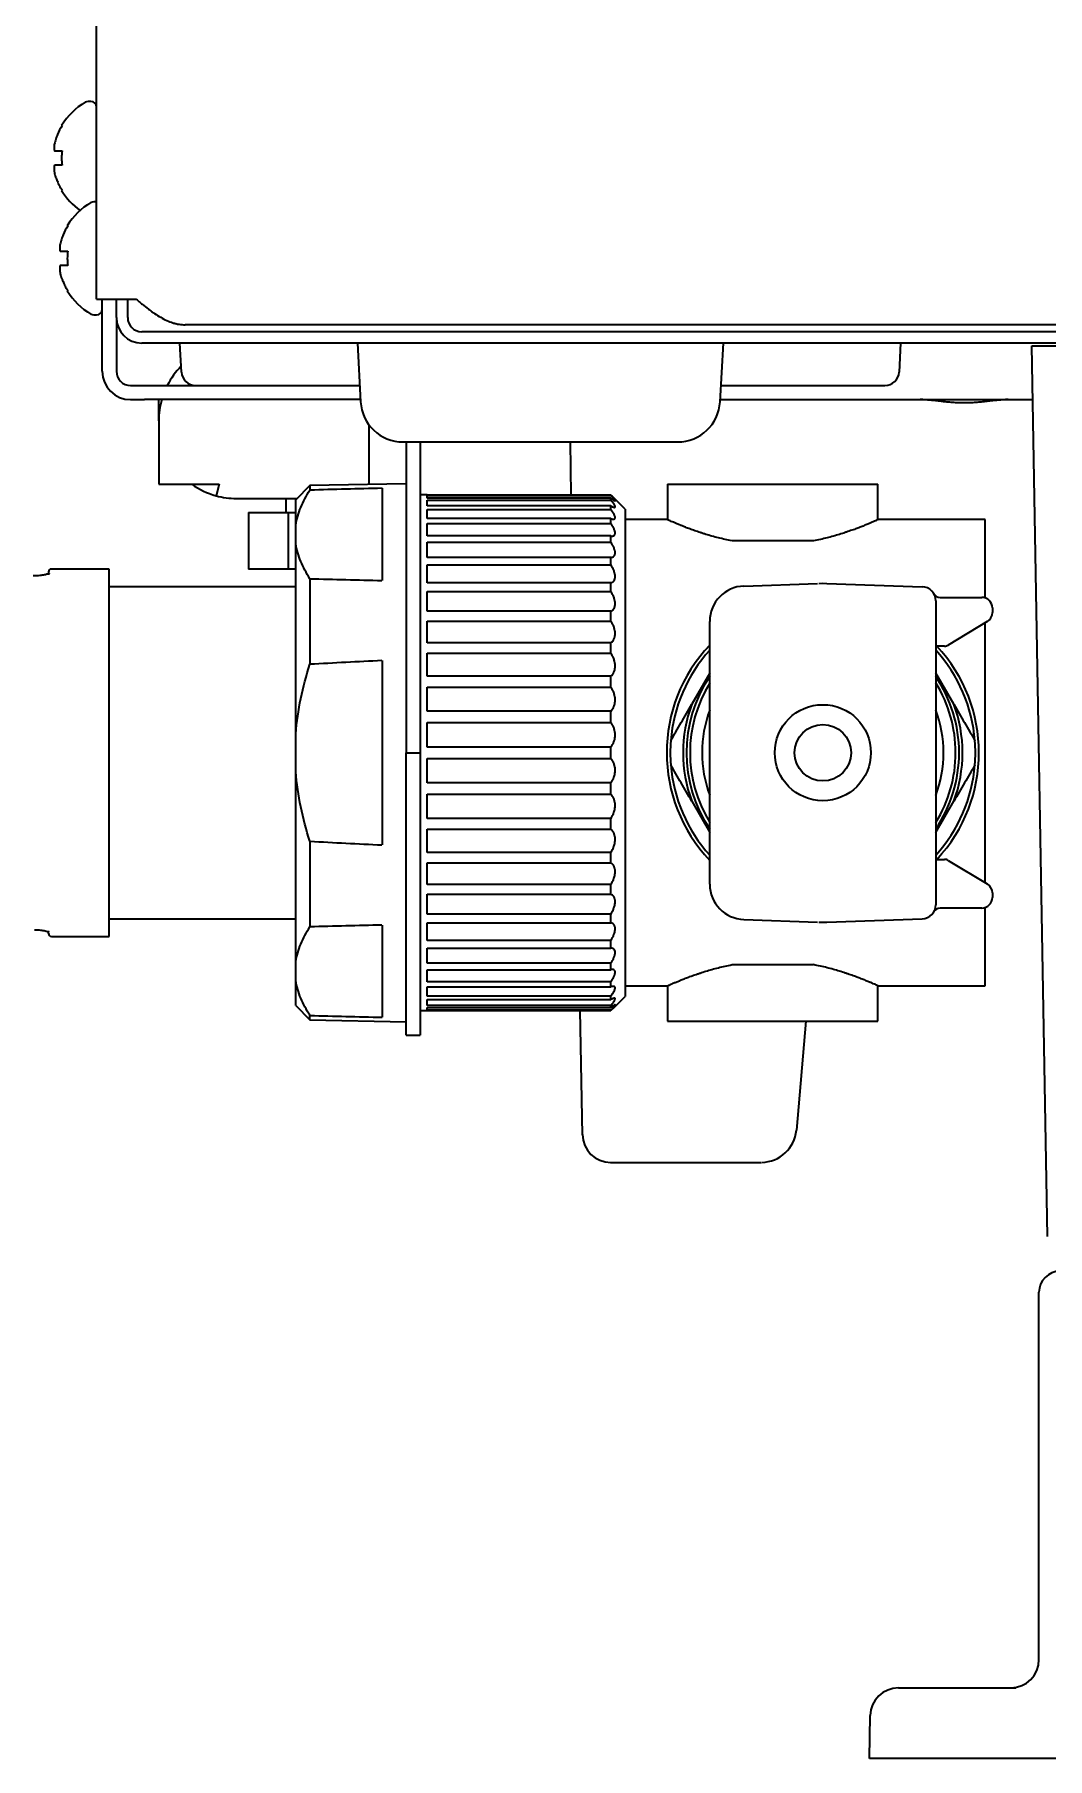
# Model space of a CAD drawing. Extents: x 6336 to 10269, y -393 to 3036.
# Drawn here: x 9489.7 to 9561.4, y 1270.8 to 1392.9 of the extents above; entities that cross this region are included whole.
import ezdxf

# ---------------------------------------------------------------- set-up
doc = ezdxf.new("R2010")
doc.units = 0
doc.header["$LTSCALE"] = 5
doc.layers.add('1', color=7, linetype='CONTINUOUS', true_color=0xffffff)

msp = doc.modelspace()

# ---------------------------------------------------------------- linework, layer by layer
at = {"layer": '1', "color": 7, "linetype": 'Continuous', "lineweight": 35}
for p, q in [((9494.07, 1374.13), (9494.07, 1903.19)), ((9493.67, 1388.13), (9493.47, 1388.13)), ((9491.59, 1386.43), (9491.63, 1386.43)), ((9491.63, 1381.83), (9491.59, 1381.83)), ((9494.07, 1381.03), (9493.87, 1381.03)), ((9491.99, 1379.33), (9492.03, 1379.33)), ((9492.03, 1374.73), (9491.99, 1374.73)), ((9494.07, 1374.13), (9495.87, 1374.13)), ((9494.47, 1369.03), (9494.47, 1374.13)), ((9495.47, 1372.83), (9495.47, 1374.13)), ((9495.87, 1374.13), (9496.87, 1374.13)), ((9496.27, 1372.83), (9496.27, 1374.13)), ((9493.87, 1373.03), (9494.07, 1373.03)), ((9495.47, 1372.82), (9495.47, 1369.03)), ((10128.81, 1372.33), (9500.34, 1372.33)), ((10131.47, 1371.83), (9497.27, 1371.83)), ((10131.47, 1371.03), (9497.27, 1371.03)), ((9500.08, 1368.97), (9499.97, 1371.03)), ((9512.54, 1371.03), (9512.75, 1366.87)), ((9538.41, 1371.03), (9538.19, 1366.87)), ((9550.97, 1371.03), (9550.87, 1368.97)), ((9560.27, 1370.83), (9564.27, 1370.83)), ((9561.37, 1307.79), (9560.27, 1370.83)), ((9496.47, 1368.03), (9497.47, 1368.03)), ((9496.47, 1367.03), (9497.47, 1367.03)), ((9497.47, 1368.03), (9499.47, 1368.03)), ((9499.47, 1367.03), (9497.47, 1367.03)), ((9498.47, 1365.53), (9498.47, 1367.03)), ((9499.47, 1368.03), (9501.08, 1368.03)), ((9512.75, 1367.03), (9499.47, 1367.03)), ((9501.08, 1368.03), (9502.08, 1368.03)), ((9502.08, 1368.03), (9512.69, 1368.03)), ((9538.2, 1367.03), (9554.44, 1367.03)), ((9538.25, 1368.03), (9548.87, 1368.03)), ((9548.87, 1368.03), (9549.87, 1368.03)), ((9556.5, 1367.03), (9560.34, 1367.03)), ((9498.47, 1365.53), (9498.47, 1361.03)), ((9513.37, 1361.02), (9513.37, 1365.2)), ((9515.75, 1364.03), (9535.2, 1364.03)), ((9515.97, 1364.03), (9515.97, 1342.03)), ((9516.97, 1364.03), (9516.97, 1342.03)), ((9527.66, 1360.27), (9527.6, 1364.03)), ((9498.47, 1361.03), (9502.75, 1361.03)), ((9502.75, 1361.03), (9502.53, 1360.22)), ((9509.17, 1360.94), (9508.17, 1359.93)), ((9515.97, 1361.06), (9509.17, 1360.94)), ((9509.17, 1360.94), (9509.17, 1360.62)), ((9534.47, 1361.03), (9549.37, 1361.03)), ((9534.47, 1361.03), (9534.47, 1358.52)), ((9549.37, 1358.52), (9549.37, 1361.03)), ((9503.97, 1360.03), (9508.27, 1360.03)), ((9507.47, 1360.03), (9507.47, 1359.03)), ((9508.17, 1358.15), (9508.17, 1359.93)), ((9514.27, 1360.75), (9514.27, 1354.22)), ((9517.47, 1360.28), (9516.97, 1360.28)), ((9530.47, 1360.27), (9517.47, 1360.27)), ((9517.47, 1360.06), (9517.47, 1360.25)), ((9517.47, 1360.25), (9530.47, 1360.25)), ((9530.47, 1360.06), (9517.47, 1360.06)), ((9517.47, 1359.5), (9517.47, 1359.92)), ((9517.47, 1359.92), (9530.47, 1359.92)), ((9530.47, 1360.25), (9530.47, 1360.27)), ((9530.47, 1359.92), (9530.47, 1360.06)), ((9531.47, 1359.28), (9530.61, 1360.14)), ((9504.82, 1359.03), (9507.65, 1359.03)), ((9504.82, 1359.03), (9504.82, 1355.03)), ((9507.65, 1359.03), (9508.17, 1359.03)), ((9507.65, 1355.03), (9507.65, 1359.03)), ((9530.47, 1359.5), (9517.47, 1359.5)), ((9517.47, 1358.6), (9517.47, 1359.25)), ((9517.47, 1359.25), (9530.47, 1359.25)), ((9530.47, 1358.6), (9517.47, 1358.6)), ((9530.47, 1359.25), (9530.47, 1359.5)), ((9530.47, 1358.25), (9530.47, 1358.6)), ((9531.47, 1359.28), (9531.47, 1324.78)), ((9534.48, 1358.53), (9531.47, 1358.53)), ((9556.97, 1358.53), (9549.36, 1358.53)), ((9556.97, 1352.98), (9556.97, 1358.53)), ((9508.17, 1356.82), (9508.17, 1358.15)), ((9517.47, 1357.38), (9517.47, 1358.25)), ((9517.47, 1358.25), (9530.47, 1358.25)), ((9530.47, 1357.38), (9517.47, 1357.38)), ((9530.47, 1356.93), (9530.47, 1357.38)), ((9508.17, 1343.36), (9508.17, 1356.82)), ((9517.47, 1355.85), (9517.47, 1356.93)), ((9517.47, 1356.93), (9530.47, 1356.93)), ((9544.8, 1357.03), (9539.05, 1357.03)), ((9490.67, 1354.83), (9490.67, 1354.63)), ((9494.97, 1355.03), (9490.87, 1355.03)), ((9494.97, 1329.03), (9494.97, 1355.03)), ((9507.65, 1355.03), (9504.82, 1355.03)), ((9508.17, 1355.03), (9507.65, 1355.03)), ((9530.47, 1355.85), (9517.47, 1355.85)), ((9517.47, 1354.06), (9517.47, 1355.32)), ((9517.47, 1355.32), (9530.47, 1355.32)), ((9530.47, 1355.32), (9530.47, 1355.85)), ((9508.17, 1353.78), (9494.97, 1353.78)), ((9509.17, 1354.35), (9509.17, 1348.29)), ((9530.47, 1354.06), (9517.47, 1354.06)), ((9530.47, 1353.45), (9530.47, 1354.06)), ((9539.89, 1353.83), (9545.09, 1354.01)), ((9545.19, 1354.02), (9545.47, 1354.03)), ((9545.47, 1354.03), (9545.76, 1354.02)), ((9545.76, 1354.02), (9552.51, 1353.78)), ((9517.47, 1352.04), (9517.47, 1353.45)), ((9517.47, 1353.45), (9530.47, 1353.45)), ((9553.47, 1352.78), (9553.47, 1351.78)), ((9553.77, 1353.03), (9556.72, 1353.03)), ((9530.47, 1352.04), (9517.47, 1352.04)), ((9517.47, 1349.81), (9517.47, 1351.35)), ((9517.47, 1351.35), (9530.47, 1351.35)), ((9530.47, 1351.35), (9530.47, 1352.04)), ((9537.47, 1332.72), (9537.47, 1351.33)), ((9553.47, 1351.78), (9553.47, 1332.27)), ((9557.11, 1351.31), (9554.34, 1349.65)), ((9556.97, 1332.83), (9556.97, 1351.23)), ((9557.47, 1352.28), (9557.47, 1351.95)), ((9530.47, 1349.81), (9517.47, 1349.81)), ((9517.47, 1347.44), (9517.47, 1349.08)), ((9517.47, 1349.08), (9530.47, 1349.08)), ((9530.47, 1349.08), (9530.47, 1349.81)), ((9553.62, 1349.58), (9553.47, 1349.58)), ((9554.08, 1349.58), (9553.62, 1349.58)), ((9514.27, 1348.55), (9514.27, 1335.5)), ((9530.47, 1347.44), (9517.47, 1347.44)), ((9530.47, 1346.67), (9530.47, 1347.44)), ((9537.47, 1347.67), (9536.2, 1345.46)), ((9554.75, 1345.46), (9553.47, 1347.67)), ((9517.47, 1344.96), (9517.47, 1346.67)), ((9517.47, 1346.67), (9530.47, 1346.67)), ((9530.47, 1344.96), (9517.47, 1344.96)), ((9517.47, 1342.43), (9517.47, 1344.17)), ((9517.47, 1344.17), (9530.47, 1344.17)), ((9530.47, 1344.17), (9530.47, 1344.96)), ((9508.17, 1340.69), (9508.17, 1343.36)), ((9515.97, 1322.03), (9515.97, 1342.03)), ((9515.97, 1342.03), (9516.97, 1342.03)), ((9516.97, 1342.03), (9516.97, 1322.03)), ((9530.47, 1342.43), (9517.47, 1342.43)), ((9517.47, 1339.89), (9517.47, 1341.62)), ((9517.47, 1341.62), (9530.47, 1341.62)), ((9530.47, 1341.62), (9530.47, 1342.43)), ((9508.17, 1327.24), (9508.17, 1340.69)), ((9530.47, 1339.89), (9517.47, 1339.89)), ((9517.47, 1337.38), (9517.47, 1339.09)), ((9517.47, 1339.09), (9530.47, 1339.09)), ((9530.47, 1339.09), (9530.47, 1339.89)), ((9536.2, 1338.59), (9537.47, 1336.38)), ((9553.47, 1336.38), (9554.75, 1338.59)), ((9530.47, 1337.38), (9517.47, 1337.38)), ((9517.47, 1334.97), (9517.47, 1336.61)), ((9517.47, 1336.61), (9530.47, 1336.61)), ((9530.47, 1336.61), (9530.47, 1337.38)), ((9509.17, 1335.76), (9509.17, 1329.7)), ((9530.47, 1334.97), (9517.47, 1334.97)), ((9517.47, 1332.7), (9517.47, 1334.24)), ((9517.47, 1334.24), (9530.47, 1334.24)), ((9530.47, 1334.24), (9530.47, 1334.97)), ((9553.47, 1334.48), (9553.62, 1334.48)), ((9553.62, 1334.48), (9554.08, 1334.48)), ((9554.34, 1334.4), (9557.11, 1332.74)), ((9530.47, 1332.7), (9517.47, 1332.7)), ((9517.47, 1330.61), (9517.47, 1332.02)), ((9517.47, 1332.02), (9530.47, 1332.02)), ((9530.47, 1332.02), (9530.47, 1332.7)), ((9553.47, 1332.27), (9553.47, 1331.27)), ((9557.47, 1332.1), (9557.47, 1331.78)), ((9530.47, 1330.61), (9517.47, 1330.61)), ((9530.47, 1329.99), (9530.47, 1330.61)), ((9556.72, 1331.03), (9553.77, 1331.03)), ((9556.97, 1325.53), (9556.97, 1331.07)), ((9490.67, 1329.23), (9490.67, 1329.43)), ((9494.97, 1330.28), (9508.17, 1330.28)), ((9514.27, 1329.83), (9514.27, 1323.3)), ((9517.47, 1328.74), (9517.47, 1329.99)), ((9517.47, 1329.99), (9530.47, 1329.99)), ((9539.89, 1330.22), (9545.09, 1330.04)), ((9545.19, 1330.04), (9545.47, 1330.03)), ((9545.47, 1330.03), (9545.76, 1330.04)), ((9545.76, 1330.04), (9552.51, 1330.27)), ((9490.87, 1329.03), (9494.97, 1329.03)), ((9530.47, 1328.74), (9517.47, 1328.74)), ((9517.47, 1327.12), (9517.47, 1328.2)), ((9517.47, 1328.2), (9530.47, 1328.2)), ((9530.47, 1328.2), (9530.47, 1328.74)), ((9508.17, 1325.9), (9508.17, 1327.24)), ((9530.47, 1327.12), (9517.47, 1327.12)), ((9530.47, 1326.67), (9530.47, 1327.12)), ((9539.05, 1327.03), (9544.8, 1327.03)), ((9508.17, 1324.13), (9508.17, 1325.9)), ((9517.47, 1325.8), (9517.47, 1326.67)), ((9517.47, 1326.67), (9530.47, 1326.67)), ((9530.47, 1325.8), (9517.47, 1325.8)), ((9530.47, 1325.45), (9530.47, 1325.8)), ((9531.47, 1325.53), (9534.47, 1325.53)), ((9534.47, 1325.53), (9534.47, 1323.03)), ((9549.36, 1325.53), (9556.97, 1325.53)), ((9549.37, 1323.03), (9549.37, 1325.53)), ((9517.47, 1324.8), (9517.47, 1325.45)), ((9517.47, 1325.45), (9530.47, 1325.45)), ((9530.47, 1324.8), (9517.47, 1324.8)), ((9517.47, 1324.13), (9517.47, 1324.55)), ((9517.47, 1324.55), (9530.47, 1324.55)), ((9530.47, 1324.55), (9530.47, 1324.8)), ((9530.62, 1323.92), (9531.47, 1324.78)), ((9508.17, 1324.13), (9509.17, 1323.11)), ((9509.17, 1323.11), (9509.17, 1323.44)), ((9509.17, 1323.11), (9515.97, 1322.99)), ((9516.97, 1323.78), (9517.47, 1323.78)), ((9530.47, 1324.13), (9517.47, 1324.13)), ((9517.47, 1323.81), (9517.47, 1323.99)), ((9517.47, 1323.99), (9530.47, 1323.99)), ((9530.47, 1323.81), (9517.47, 1323.81)), ((9517.47, 1323.78), (9530.47, 1323.78)), ((9528.45, 1314.99), (9528.3, 1323.78)), ((9530.47, 1323.99), (9530.47, 1324.13)), ((9530.47, 1323.78), (9530.47, 1323.81)), ((9534.47, 1323.03), (9549.37, 1323.03)), ((9544.27, 1323.03), (9543.6, 1315.31)), ((9515.97, 1322.03), (9516.97, 1322.03)), ((9530.45, 1313.03), (9541.11, 1313.03)), ((9560.77, 1277.83), (9560.77, 1303.83)), ((9549.86, 1275.58), (9549.85, 1275.57)), ((9550.83, 1275.83), (9552.83, 1275.83)), ((9552.83, 1275.83), (9559.14, 1275.83)), ((9548.77, 1270.83), (9548.83, 1273.86)), ((9552.77, 1270.83), (9548.77, 1270.83)), ((9629.77, 1270.83), (9552.77, 1270.83))]:
    msp.add_line(p, q, dxfattribs=at)
for radius in [3.4, 2]:
    msp.add_circle((9545.47, 1342.03), radius, dxfattribs=at)
for centre, radius, start, end in [((9495.69, 1383.93), 4.8, 120.3012, 148.6074), ((9493.47, 1387.73), 0.4, 90, 120.3012), ((9493.67, 1387.73), 0.4, 0, 90), ((9495.37, 1384.13), 3.78, 172.3959, 179.9965), ((9495.37, 1384.13), 3.78, 180.0035, 187.6041), ((9495.69, 1384.33), 4.8, 211.3459, 234.5098), ((9496.09, 1376.83), 4.8, 120.3012, 148.6273), ((9493.87, 1380.63), 0.4, 90, 120.3012), ((9496.09, 1377.23), 4.8, 211.3727, 239.6988), ((9493.87, 1373.43), 0.4, 239.6988, 270), ((9494.07, 1373.43), 0.4, 270, 0), ((9497.27, 1372.83), 1.8, 180, 270), ((9497.27, 1372.83), 1, 180, 270), ((9496.47, 1369.03), 2, 180, 270), ((9496.47, 1369.03), 1, 180, 270), ((9503.97, 1365.53), 5.5, 135.3713, 152.9635), ((9501.08, 1369.03), 1, 183, 270), ((9549.87, 1369.03), 1, 270, 357), ((9503.97, 1365.53), 5.5, 164.1726, 180), ((9515.75, 1367.03), 3, 183, 270), ((9535.2, 1367.03), 3, 270, 357), ((9503.97, 1365.53), 5.5, 234.9032, 254.7449), ((9503.97, 1365.53), 5.5, 254.7449, 270), ((9490.87, 1354.83), 0.2, 90, 180), ((9539.97, 1351.33), 2.5, 92, 180), ((9552.47, 1352.78), 1, 0, 88), ((9553.77, 1353.53), 0.5, 209.7821, 270), ((9556.72, 1352.28), 0.75, 0, 90), ((9556.72, 1351.95), 0.75, 300.9638, 0), ((9545.47, 1342.03), 11.05, 136.3894, 223.6163), ((9545.47, 1342.03), 10.8, 137.7946, 175.4744), ((9545.47, 1342.03), 10.8, 4.5256, 42.2054), ((9545.47, 1342.03), 11.05, 316.8956, 43.0988), ((9554.08, 1350.08), 0.5, 270, 300.9638), ((9651.27, -1348.61), 2700.64, 92.90781, 93.01616), ((9545.47, 1342.03), 9.65, 146.0025, 213.9975), ((9545.47, 1342.03), 9.4, 148.3312, 211.6687), ((9545.47, 1342.03), 9.65, 0, 34.0031), ((9545.47, 1342.03), 9.4, 0, 31.6744), ((9545.47, 1342.03), 9.89, 159.6926, 200.3074), ((9545.47, 1342.03), 8.55, 159.3394, 200.6606), ((9545.47, 1342.03), 8.55, 0, 20.6662), ((9545.47, 1342.03), 9.89, 339.6926, 20.3074), ((9545.47, 1342.03), 10.8, 175.4744, 184.5256), ((9545.47, 1342.03), 10.8, 355.4744, 4.5256), ((9545.47, 1342.03), 9.65, 325.9969, 0), ((9545.47, 1342.03), 9.4, 328.3256, 0), ((9545.47, 1342.03), 8.55, 339.3338, 0), ((9545.47, 1342.03), 10.8, 184.5256, 222.2054), ((9545.47, 1342.03), 10.8, 317.7946, 355.4744), ((9651.27, 4032.66), 2700.64, 266.98384, 267.09219), ((9554.08, 1333.98), 0.5, 59.0362, 90), ((9539.97, 1332.72), 2.5, 180, 268), ((9556.72, 1331.78), 0.75, 270, 0), ((9556.72, 1332.1), 0.75, 0, 59.0362), ((9552.47, 1331.27), 1, 272, 0), ((9553.77, 1330.53), 0.5, 90, 150.2179), ((9490.87, 1329.23), 0.2, 180, 270), ((9530.45, 1315.03), 2, 181, 270.7216), ((9541.11, 1315.53), 2.5, 270.762, 355), ((9562.27, 1303.83), 1.5, 90, 180), ((9558.77, 1277.83), 2, 270, 0), ((9550.83, 1273.83), 2, 90, 179)]:
    msp.add_arc(centre, radius, start, end, dxfattribs=at)
for centre, major_axis, start_param, end_param in [((9651.27, 12.17), (2700.64, 0), 1.621547, 1.623438), ((9651.27, 2702.8), (2700.64, 0), 4.659747, 4.661638), ((9651.27, -18.75), (-2700.64, 0), 4.76314, 4.765031), ((9651.27, 2671.88), (-2700.64, 0), 1.518154, 1.520046)]:
    msp.add_ellipse(centre, major_axis=major_axis, ratio=0.5, start_param=start_param, end_param=end_param, dxfattribs=at)
for points, knots in [([(9491.63, 1386.43), (9491.5, 1386.22), (9491.4, 1386.01), (9491.26, 1385.69), (9491.22, 1385.58), (9491.14, 1385.35), (9491.11, 1385.24), (9491.08, 1385.13)], [0, 0, 0, 0, 0.5, 0.5, 0.75, 0.75, 1, 1, 1, 1]), ([(9491.63, 1383.63), (9491.5, 1383.63), (9491.4, 1383.63), (9491.26, 1383.63), (9491.22, 1383.63), (9491.14, 1383.63), (9491.11, 1383.63), (9491.08, 1383.63)], [0, 0, 0, 0, 0.5, 0.5, 0.75, 0.75, 1, 1, 1, 1]), ([(9492.03, 1379.33), (9491.9, 1379.12), (9491.8, 1378.91), (9491.66, 1378.59), (9491.62, 1378.48), (9491.54, 1378.25), (9491.51, 1378.14), (9491.48, 1378.03)], [0, 0, 0, 0, 0.5, 0.5, 0.75, 0.75, 1, 1, 1, 1]), ([(9492.03, 1376.53), (9491.9, 1376.53), (9491.8, 1376.53), (9491.66, 1376.53), (9491.62, 1376.53), (9491.54, 1376.53), (9491.51, 1376.53), (9491.48, 1376.53)], [0, 0, 0, 0, 0.5, 0.5, 0.75, 0.75, 1, 1, 1, 1]), ([(9496.87, 1374.13), (9496.91, 1374.1), (9496.95, 1374.07), (9497.02, 1374.01), (9497.13, 1373.92), (9497.23, 1373.83), (9497.45, 1373.66), (9497.59, 1373.55), (9497.81, 1373.38), (9497.88, 1373.33), (9497.99, 1373.25), (9498.02, 1373.23), (9498.1, 1373.18), (9498.13, 1373.15), (9498.32, 1373.03), (9498.46, 1372.94), (9498.75, 1372.77), (9498.9, 1372.69), (9499.18, 1372.56), (9499.33, 1372.51), (9499.54, 1372.44), (9499.61, 1372.42), (9499.72, 1372.4), (9499.76, 1372.39), (9499.83, 1372.37), (9499.87, 1372.37), (9500.05, 1372.34), (9500.19, 1372.33), (9500.34, 1372.33)], [0, 0, 0, 0, 0.03125, 0.03125, 0.0625, 0.125, 0.125, 0.25, 0.25, 0.3125, 0.3125, 0.34375, 0.34375, 0.375, 0.375, 0.5, 0.5, 0.625, 0.625, 0.75, 0.75, 0.8125, 0.8125, 0.84375, 0.84375, 0.875, 0.875, 1, 1, 1, 1]), ([(9558.58, 1367.03), (9558.46, 1367.03), (9558.34, 1367.02), (9558.1, 1367.01), (9557.97, 1366.99), (9557.72, 1366.97), (9557.6, 1366.96), (9557.34, 1366.93), (9557.21, 1366.91), (9556.95, 1366.88), (9556.81, 1366.87), (9556.55, 1366.84), (9556.42, 1366.83), (9556.15, 1366.81), (9556.01, 1366.8), (9555.81, 1366.79), (9555.74, 1366.79), (9555.61, 1366.79), (9555.54, 1366.79), (9555.33, 1366.79), (9555.2, 1366.79), (9554.93, 1366.8), (9554.79, 1366.81), (9554.52, 1366.83), (9554.39, 1366.84), (9554.19, 1366.86), (9554.13, 1366.87), (9554.03, 1366.88), (9553.99, 1366.88), (9553.93, 1366.89), (9553.76, 1366.91), (9553.6, 1366.93), (9553.35, 1366.96), (9553.22, 1366.97), (9552.97, 1366.99), (9552.85, 1367.01), (9552.61, 1367.02), (9552.49, 1367.03), (9552.37, 1367.03)], [0, 0, 0, 0, 0.0625, 0.0625, 0.125, 0.125, 0.1875, 0.1875, 0.25, 0.25, 0.3125, 0.3125, 0.375, 0.375, 0.4375, 0.4375, 0.46875, 0.46875, 0.5, 0.5, 0.5625, 0.5625, 0.625, 0.625, 0.6875, 0.6875, 0.71875, 0.71875, 0.734375, 0.734375, 0.75, 0.8125, 0.8125, 0.875, 0.875, 0.9375, 0.9375, 1, 1, 1, 1]), ([(9554.44, 1367.03), (9554.61, 1367.03), (9554.78, 1367.03), (9555.12, 1367.03), (9555.3, 1367.03), (9555.65, 1367.03), (9555.82, 1367.03), (9556.17, 1367.03), (9556.34, 1367.03), (9556.5, 1367.03)], [0, 0, 0, 0, 0.25, 0.25, 0.5, 0.5, 0.75, 0.75, 1, 1, 1, 1]), ([(9508.17, 1358.15), (9508.23, 1358.57), (9508.35, 1358.99), (9508.69, 1359.81), (9508.91, 1360.22), (9509.17, 1360.62)], [0, 0, 0, 0, 0.5, 0.5, 1, 1, 1, 1]), ([(9530.47, 1360.27), (9530.52, 1360.23), (9530.56, 1360.19), (9530.6, 1360.15), (9530.61, 1360.14), (9530.62, 1360.13)], [0, 0, 0, 0, 0.808637, 0.808637, 1, 1, 1, 1]), ([(9530.47, 1360.06), (9530.52, 1360.03), (9530.56, 1360), (9530.61, 1359.96), (9530.63, 1359.95), (9530.65, 1359.93), (9530.66, 1359.92), (9530.67, 1359.91), (9530.68, 1359.91), (9530.72, 1359.89), (9530.74, 1359.88), (9530.76, 1359.87), (9530.76, 1359.87), (9530.77, 1359.87), (9530.77, 1359.87), (9530.77, 1359.87), (9530.77, 1359.88), (9530.77, 1359.89), (9530.77, 1359.9), (9530.75, 1359.93), (9530.74, 1359.93), (9530.73, 1359.95), (9530.72, 1359.97), (9530.7, 1359.99), (9530.68, 1360.02), (9530.66, 1360.04), (9530.63, 1360.08), (9530.61, 1360.09), (9530.56, 1360.16), (9530.52, 1360.2), (9530.47, 1360.25)], [0, 0, 0, 0, 0.125, 0.125, 0.1875, 0.1875, 0.21875, 0.21875, 0.25, 0.25, 0.375, 0.375, 0.4375, 0.4375, 0.46875, 0.46875, 0.5, 0.5, 0.625, 0.625, 0.65625, 0.65625, 0.6875, 0.75, 0.75, 0.8125, 0.8125, 0.875, 0.875, 1, 1, 1, 1]), ([(9530.47, 1359.5), (9530.52, 1359.48), (9530.56, 1359.46), (9530.61, 1359.43), (9530.63, 1359.42), (9530.65, 1359.41), (9530.66, 1359.41), (9530.67, 1359.41), (9530.68, 1359.4), (9530.72, 1359.4), (9530.74, 1359.4), (9530.76, 1359.41), (9530.76, 1359.41), (9530.77, 1359.42), (9530.77, 1359.42), (9530.77, 1359.43), (9530.77, 1359.44), (9530.77, 1359.46), (9530.77, 1359.49), (9530.75, 1359.53), (9530.74, 1359.54), (9530.73, 1359.56), (9530.72, 1359.58), (9530.7, 1359.61), (9530.68, 1359.65), (9530.66, 1359.68), (9530.63, 1359.72), (9530.61, 1359.75), (9530.56, 1359.82), (9530.52, 1359.87), (9530.47, 1359.92)], [0, 0, 0, 0, 0.125, 0.125, 0.1875, 0.1875, 0.21875, 0.21875, 0.25, 0.25, 0.375, 0.375, 0.4375, 0.4375, 0.46875, 0.46875, 0.5, 0.5, 0.625, 0.625, 0.65625, 0.65625, 0.6875, 0.75, 0.75, 0.8125, 0.8125, 0.875, 0.875, 1, 1, 1, 1]), ([(9530.47, 1358.6), (9530.52, 1358.58), (9530.56, 1358.57), (9530.61, 1358.56), (9530.63, 1358.56), (9530.65, 1358.56), (9530.66, 1358.56), (9530.67, 1358.56), (9530.68, 1358.56), (9530.72, 1358.57), (9530.74, 1358.58), (9530.76, 1358.6), (9530.76, 1358.61), (9530.77, 1358.63), (9530.77, 1358.64), (9530.77, 1358.65), (9530.77, 1358.66), (9530.77, 1358.7), (9530.77, 1358.74), (9530.75, 1358.79), (9530.74, 1358.8), (9530.73, 1358.82), (9530.72, 1358.86), (9530.7, 1358.89), (9530.68, 1358.94), (9530.66, 1358.97), (9530.63, 1359.02), (9530.61, 1359.05), (9530.56, 1359.14), (9530.52, 1359.19), (9530.47, 1359.25)], [0, 0, 0, 0, 0.125, 0.125, 0.1875, 0.1875, 0.21875, 0.21875, 0.25, 0.25, 0.375, 0.375, 0.4375, 0.4375, 0.46875, 0.46875, 0.5, 0.5, 0.625, 0.625, 0.65625, 0.65625, 0.6875, 0.75, 0.75, 0.8125, 0.8125, 0.875, 0.875, 1, 1, 1, 1]), ([(9539.05, 1357.03), (9538.88, 1357.06), (9538.71, 1357.09), (9538.39, 1357.17), (9538.07, 1357.24), (9537.62, 1357.36), (9537.33, 1357.45), (9537.12, 1357.51), (9537.06, 1357.53), (9536.95, 1357.56), (9536.92, 1357.58), (9536.85, 1357.6), (9536.69, 1357.65), (9536.4, 1357.75), (9536.05, 1357.87), (9535.74, 1357.99), (9535.55, 1358.07), (9535.43, 1358.12), (9535.41, 1358.12), (9535.37, 1358.14), (9535.34, 1358.15), (9535.28, 1358.18), (9535.24, 1358.19), (9535.12, 1358.24), (9534.98, 1358.31), (9534.8, 1358.38), (9534.7, 1358.42), (9534.62, 1358.46), (9534.58, 1358.48), (9534.55, 1358.49), (9534.54, 1358.49), (9534.53, 1358.5), (9534.51, 1358.51), (9534.5, 1358.51), (9534.48, 1358.52), (9534.47, 1358.53), (9534.47, 1358.53), (9534.47, 1358.53)], [0, 0, 0, 0, 0.062472, 0.062472, 0.124944, 0.187415, 0.249887, 0.249887, 0.281123, 0.281123, 0.296741, 0.296741, 0.312359, 0.374831, 0.437303, 0.499774, 0.562246, 0.562246, 0.577864, 0.577864, 0.593482, 0.593482, 0.624718, 0.624718, 0.68719, 0.749662, 0.812134, 0.812134, 0.874605, 0.874605, 0.890223, 0.890223, 0.905841, 0.937077, 0.937077, 0.999549, 1, 1, 1, 1]), ([(9549.37, 1358.53), (9549.37, 1358.53), (9549.36, 1358.52), (9549.32, 1358.5), (9549.28, 1358.49), (9549.28, 1358.48), (9549.26, 1358.48), (9549.25, 1358.47), (9549.23, 1358.46), (9549.21, 1358.45), (9549.15, 1358.43), (9549.05, 1358.38), (9548.87, 1358.31), (9548.73, 1358.24), (9548.61, 1358.19), (9548.57, 1358.18), (9548.5, 1358.15), (9548.48, 1358.14), (9548.44, 1358.12), (9548.32, 1358.08), (9548.11, 1357.99), (9547.79, 1357.87), (9547.56, 1357.79), (9547.37, 1357.73), (9547.28, 1357.69), (9547.19, 1357.66), (9547.12, 1357.64), (9547.09, 1357.63), (9546.92, 1357.57), (9546.65, 1357.49), (9546.22, 1357.36), (9545.77, 1357.24), (9545.46, 1357.17), (9545.13, 1357.09), (9544.97, 1357.06), (9544.8, 1357.03)], [0, 0, 0, 0, 0.062394, 0.124901, 0.124901, 0.140528, 0.140528, 0.156155, 0.156155, 0.187408, 0.187408, 0.249915, 0.312422, 0.374929, 0.374929, 0.406183, 0.406183, 0.42181, 0.42181, 0.437436, 0.499944, 0.562451, 0.624958, 0.624958, 0.656211, 0.671838, 0.671838, 0.687465, 0.687465, 0.749972, 0.812479, 0.874986, 0.937493, 0.937493, 1, 1, 1, 1]), ([(9530.47, 1357.38), (9530.52, 1357.37), (9530.56, 1357.37), (9530.61, 1357.37), (9530.63, 1357.38), (9530.65, 1357.38), (9530.66, 1357.39), (9530.67, 1357.39), (9530.68, 1357.4), (9530.72, 1357.42), (9530.74, 1357.44), (9530.76, 1357.48), (9530.76, 1357.5), (9530.77, 1357.52), (9530.77, 1357.53), (9530.77, 1357.55), (9530.77, 1357.56), (9530.77, 1357.61), (9530.77, 1357.66), (9530.75, 1357.72), (9530.74, 1357.74), (9530.73, 1357.76), (9530.72, 1357.8), (9530.7, 1357.85), (9530.68, 1357.91), (9530.66, 1357.94), (9530.63, 1358), (9530.61, 1358.03), (9530.56, 1358.12), (9530.52, 1358.18), (9530.47, 1358.25)], [0, 0, 0, 0, 0.125, 0.125, 0.1875, 0.1875, 0.21875, 0.21875, 0.25, 0.25, 0.375, 0.375, 0.4375, 0.4375, 0.46875, 0.46875, 0.5, 0.5, 0.625, 0.625, 0.65625, 0.65625, 0.6875, 0.75, 0.75, 0.8125, 0.8125, 0.875, 0.875, 1, 1, 1, 1]), ([(9509.17, 1354.35), (9508.91, 1354.75), (9508.69, 1355.16), (9508.35, 1355.98), (9508.23, 1356.39), (9508.17, 1356.82)], [0, 0, 0, 0, 0.5, 0.5, 1, 1, 1, 1]), ([(9530.47, 1355.85), (9530.52, 1355.86), (9530.56, 1355.87), (9530.61, 1355.89), (9530.63, 1355.89), (9530.65, 1355.91), (9530.66, 1355.91), (9530.67, 1355.93), (9530.68, 1355.93), (9530.72, 1355.96), (9530.74, 1356), (9530.76, 1356.05), (9530.76, 1356.08), (9530.77, 1356.11), (9530.77, 1356.12), (9530.77, 1356.15), (9530.77, 1356.16), (9530.77, 1356.22), (9530.77, 1356.28), (9530.75, 1356.35), (9530.74, 1356.37), (9530.73, 1356.4), (9530.72, 1356.44), (9530.7, 1356.49), (9530.68, 1356.56), (9530.66, 1356.59), (9530.63, 1356.66), (9530.61, 1356.69), (9530.56, 1356.79), (9530.52, 1356.86), (9530.47, 1356.93)], [0, 0, 0, 0, 0.125, 0.125, 0.1875, 0.1875, 0.21875, 0.21875, 0.25, 0.25, 0.375, 0.375, 0.4375, 0.4375, 0.46875, 0.46875, 0.5, 0.5, 0.625, 0.625, 0.65625, 0.65625, 0.6875, 0.75, 0.75, 0.8125, 0.8125, 0.875, 0.875, 1, 1, 1, 1]), ([(9530.47, 1354.06), (9530.52, 1354.08), (9530.56, 1354.09), (9530.61, 1354.13), (9530.63, 1354.14), (9530.65, 1354.16), (9530.66, 1354.17), (9530.67, 1354.19), (9530.68, 1354.2), (9530.72, 1354.24), (9530.74, 1354.28), (9530.76, 1354.36), (9530.76, 1354.38), (9530.77, 1354.42), (9530.77, 1354.44), (9530.77, 1354.46), (9530.77, 1354.48), (9530.77, 1354.55), (9530.77, 1354.62), (9530.75, 1354.7), (9530.74, 1354.72), (9530.73, 1354.75), (9530.72, 1354.8), (9530.7, 1354.86), (9530.68, 1354.93), (9530.66, 1354.96), (9530.63, 1355.03), (9530.61, 1355.07), (9530.56, 1355.18), (9530.52, 1355.25), (9530.47, 1355.32)], [0, 0, 0, 0, 0.125, 0.125, 0.1875, 0.1875, 0.21875, 0.21875, 0.25, 0.25, 0.375, 0.375, 0.4375, 0.4375, 0.46875, 0.46875, 0.5, 0.5, 0.625, 0.625, 0.65625, 0.65625, 0.6875, 0.75, 0.75, 0.8125, 0.8125, 0.875, 0.875, 1, 1, 1, 1]), ([(9490.71, 1354.73), (9490.71, 1354.73), (9490.71, 1354.73), (9490.69, 1354.71), (9490.59, 1354.67), (9490.38, 1354.61), (9490.05, 1354.56), (9489.75, 1354.55), (9489.6, 1354.55), (9489.58, 1354.56)], [0, 0, 0, 0, 0.018111, 0.118249, 0.264032, 0.470073, 0.710482, 0.959056, 1, 1, 1, 1]), ([(9530.47, 1352.04), (9530.52, 1352.06), (9530.56, 1352.09), (9530.61, 1352.14), (9530.63, 1352.15), (9530.65, 1352.18), (9530.66, 1352.19), (9530.67, 1352.21), (9530.68, 1352.23), (9530.72, 1352.28), (9530.74, 1352.33), (9530.76, 1352.42), (9530.76, 1352.45), (9530.77, 1352.49), (9530.77, 1352.51), (9530.77, 1352.54), (9530.77, 1352.56), (9530.77, 1352.64), (9530.77, 1352.71), (9530.75, 1352.8), (9530.74, 1352.82), (9530.73, 1352.86), (9530.72, 1352.91), (9530.7, 1352.97), (9530.68, 1353.04), (9530.66, 1353.08), (9530.63, 1353.16), (9530.61, 1353.19), (9530.56, 1353.3), (9530.52, 1353.38), (9530.47, 1353.45)], [0, 0, 0, 0, 0.125, 0.125, 0.1875, 0.1875, 0.21875, 0.21875, 0.25, 0.25, 0.375, 0.375, 0.4375, 0.4375, 0.46875, 0.46875, 0.5, 0.5, 0.625, 0.625, 0.65625, 0.65625, 0.6875, 0.75, 0.75, 0.8125, 0.8125, 0.875, 0.875, 1, 1, 1, 1]), ([(9553.47, 1353.14), (9553.46, 1353.14), (9553.43, 1353.16), (9553.4, 1353.2), (9553.37, 1353.23), (9553.36, 1353.25), (9553.35, 1353.26), (9553.35, 1353.27), (9553.35, 1353.27), (9553.35, 1353.27), (9553.34, 1353.27), (9553.34, 1353.27)], [0, 0, 0, 0, 0.157522, 0.457845, 0.663802, 0.746182, 0.786336, 0.817882, 0.862361, 0.947588, 1, 1, 1, 1]), ([(9530.47, 1349.81), (9530.52, 1349.85), (9530.56, 1349.88), (9530.61, 1349.95), (9530.63, 1349.97), (9530.65, 1350), (9530.66, 1350.02), (9530.67, 1350.04), (9530.68, 1350.06), (9530.72, 1350.12), (9530.74, 1350.18), (9530.76, 1350.28), (9530.76, 1350.31), (9530.77, 1350.36), (9530.77, 1350.38), (9530.77, 1350.42), (9530.77, 1350.43), (9530.77, 1350.52), (9530.77, 1350.6), (9530.75, 1350.7), (9530.74, 1350.72), (9530.73, 1350.75), (9530.72, 1350.81), (9530.7, 1350.87), (9530.68, 1350.95), (9530.66, 1350.99), (9530.63, 1351.06), (9530.61, 1351.1), (9530.56, 1351.21), (9530.52, 1351.28), (9530.47, 1351.35)], [0, 0, 0, 0, 0.125, 0.125, 0.1875, 0.1875, 0.21875, 0.21875, 0.25, 0.25, 0.375, 0.375, 0.4375, 0.4375, 0.46875, 0.46875, 0.5, 0.5, 0.625, 0.625, 0.65625, 0.65625, 0.6875, 0.75, 0.75, 0.8125, 0.8125, 0.875, 0.875, 1, 1, 1, 1]), ([(9530.47, 1347.44), (9530.52, 1347.48), (9530.56, 1347.53), (9530.61, 1347.6), (9530.63, 1347.63), (9530.65, 1347.67), (9530.66, 1347.68), (9530.67, 1347.71), (9530.68, 1347.73), (9530.72, 1347.8), (9530.74, 1347.87), (9530.76, 1347.98), (9530.76, 1348.01), (9530.77, 1348.07), (9530.77, 1348.09), (9530.77, 1348.13), (9530.77, 1348.14), (9530.77, 1348.24), (9530.77, 1348.32), (9530.75, 1348.42), (9530.74, 1348.44), (9530.73, 1348.48), (9530.72, 1348.54), (9530.7, 1348.6), (9530.68, 1348.68), (9530.66, 1348.72), (9530.63, 1348.79), (9530.61, 1348.83), (9530.56, 1348.94), (9530.52, 1349.01), (9530.47, 1349.08)], [0, 0, 0, 0, 0.125, 0.125, 0.1875, 0.1875, 0.21875, 0.21875, 0.25, 0.25, 0.375, 0.375, 0.4375, 0.4375, 0.46875, 0.46875, 0.5, 0.5, 0.625, 0.625, 0.65625, 0.65625, 0.6875, 0.75, 0.75, 0.8125, 0.8125, 0.875, 0.875, 1, 1, 1, 1]), ([(9508.17, 1343.36), (9508.23, 1344.21), (9508.35, 1345.04), (9508.69, 1346.68), (9508.91, 1347.49), (9509.17, 1348.29)], [0, 0, 0, 0, 0.5, 0.5, 1, 1, 1, 1]), ([(9530.47, 1344.96), (9530.52, 1345.01), (9530.56, 1345.06), (9530.61, 1345.15), (9530.63, 1345.18), (9530.65, 1345.23), (9530.66, 1345.24), (9530.67, 1345.27), (9530.68, 1345.29), (9530.72, 1345.37), (9530.74, 1345.45), (9530.76, 1345.56), (9530.76, 1345.6), (9530.77, 1345.66), (9530.77, 1345.68), (9530.77, 1345.72), (9530.77, 1345.74), (9530.77, 1345.84), (9530.77, 1345.92), (9530.75, 1346.02), (9530.74, 1346.04), (9530.73, 1346.08), (9530.72, 1346.14), (9530.7, 1346.2), (9530.68, 1346.28), (9530.66, 1346.32), (9530.63, 1346.39), (9530.61, 1346.43), (9530.56, 1346.54), (9530.52, 1346.6), (9530.47, 1346.67)], [0, 0, 0, 0, 0.125, 0.125, 0.1875, 0.1875, 0.21875, 0.21875, 0.25, 0.25, 0.375, 0.375, 0.4375, 0.4375, 0.46875, 0.46875, 0.5, 0.5, 0.625, 0.625, 0.65625, 0.65625, 0.6875, 0.75, 0.75, 0.8125, 0.8125, 0.875, 0.875, 1, 1, 1, 1]), ([(9534.71, 1342.88), (9534.95, 1343.3), (9535.2, 1343.73), (9535.69, 1344.59), (9535.94, 1345.02), (9536.2, 1345.46)], [0, 0, 0, 0, 0.5, 0.5, 1, 1, 1, 1]), ([(9554.75, 1345.46), (9555, 1345.02), (9555.25, 1344.59), (9555.75, 1343.73), (9555.99, 1343.3), (9556.24, 1342.88)], [0, 0, 0, 0, 0.5, 0.5, 1, 1, 1, 1]), ([(9530.47, 1342.43), (9530.52, 1342.48), (9530.56, 1342.54), (9530.61, 1342.64), (9530.63, 1342.67), (9530.65, 1342.72), (9530.66, 1342.74), (9530.67, 1342.77), (9530.68, 1342.79), (9530.72, 1342.88), (9530.74, 1342.95), (9530.76, 1343.07), (9530.76, 1343.11), (9530.77, 1343.17), (9530.77, 1343.19), (9530.77, 1343.24), (9530.77, 1343.26), (9530.77, 1343.36), (9530.77, 1343.44), (9530.75, 1343.54), (9530.74, 1343.56), (9530.73, 1343.6), (9530.72, 1343.66), (9530.7, 1343.72), (9530.68, 1343.8), (9530.66, 1343.83), (9530.63, 1343.91), (9530.61, 1343.94), (9530.56, 1344.04), (9530.52, 1344.11), (9530.47, 1344.17)], [0, 0, 0, 0, 0.125, 0.125, 0.1875, 0.1875, 0.21875, 0.21875, 0.25, 0.25, 0.375, 0.375, 0.4375, 0.4375, 0.46875, 0.46875, 0.5, 0.5, 0.625, 0.625, 0.65625, 0.65625, 0.6875, 0.75, 0.75, 0.8125, 0.8125, 0.875, 0.875, 1, 1, 1, 1]), ([(9530.47, 1339.89), (9530.52, 1339.95), (9530.56, 1340.01), (9530.61, 1340.11), (9530.63, 1340.15), (9530.65, 1340.2), (9530.66, 1340.22), (9530.67, 1340.25), (9530.68, 1340.27), (9530.72, 1340.37), (9530.74, 1340.45), (9530.76, 1340.57), (9530.76, 1340.61), (9530.77, 1340.67), (9530.77, 1340.69), (9530.77, 1340.73), (9530.77, 1340.75), (9530.77, 1340.85), (9530.77, 1340.94), (9530.75, 1341.04), (9530.74, 1341.05), (9530.73, 1341.09), (9530.72, 1341.15), (9530.7, 1341.21), (9530.68, 1341.28), (9530.66, 1341.31), (9530.63, 1341.38), (9530.61, 1341.42), (9530.56, 1341.51), (9530.52, 1341.57), (9530.47, 1341.62)], [0, 0, 0, 0, 0.125, 0.125, 0.1875, 0.1875, 0.21875, 0.21875, 0.25, 0.25, 0.375, 0.375, 0.4375, 0.4375, 0.46875, 0.46875, 0.5, 0.5, 0.625, 0.625, 0.65625, 0.65625, 0.6875, 0.75, 0.75, 0.8125, 0.8125, 0.875, 0.875, 1, 1, 1, 1]), ([(9509.17, 1335.76), (9508.91, 1336.56), (9508.69, 1337.37), (9508.35, 1339.02), (9508.23, 1339.85), (9508.17, 1340.69)], [0, 0, 0, 0, 0.5, 0.5, 1, 1, 1, 1]), ([(9536.2, 1338.59), (9535.94, 1339.03), (9535.69, 1339.46), (9535.2, 1340.32), (9534.95, 1340.75), (9534.71, 1341.17)], [0, 0, 0, 0, 0.5, 0.5, 1, 1, 1, 1]), ([(9556.24, 1341.17), (9555.99, 1340.75), (9555.75, 1340.32), (9555.25, 1339.46), (9555, 1339.03), (9554.75, 1338.59)], [0, 0, 0, 0, 0.5, 0.5, 1, 1, 1, 1]), ([(9530.47, 1337.38), (9530.52, 1337.45), (9530.56, 1337.52), (9530.61, 1337.62), (9530.63, 1337.66), (9530.65, 1337.72), (9530.66, 1337.73), (9530.67, 1337.77), (9530.68, 1337.79), (9530.72, 1337.89), (9530.74, 1337.97), (9530.76, 1338.09), (9530.76, 1338.13), (9530.77, 1338.19), (9530.77, 1338.21), (9530.77, 1338.25), (9530.77, 1338.27), (9530.77, 1338.37), (9530.77, 1338.45), (9530.75, 1338.55), (9530.74, 1338.57), (9530.73, 1338.6), (9530.72, 1338.66), (9530.7, 1338.71), (9530.68, 1338.78), (9530.66, 1338.81), (9530.63, 1338.87), (9530.61, 1338.9), (9530.56, 1338.99), (9530.52, 1339.04), (9530.47, 1339.09)], [0, 0, 0, 0, 0.125, 0.125, 0.1875, 0.1875, 0.21875, 0.21875, 0.25, 0.25, 0.375, 0.375, 0.4375, 0.4375, 0.46875, 0.46875, 0.5, 0.5, 0.625, 0.625, 0.65625, 0.65625, 0.6875, 0.75, 0.75, 0.8125, 0.8125, 0.875, 0.875, 1, 1, 1, 1]), ([(9530.47, 1334.97), (9530.52, 1335.04), (9530.56, 1335.11), (9530.61, 1335.22), (9530.63, 1335.26), (9530.65, 1335.31), (9530.66, 1335.33), (9530.67, 1335.37), (9530.68, 1335.39), (9530.72, 1335.49), (9530.74, 1335.57), (9530.76, 1335.69), (9530.76, 1335.73), (9530.77, 1335.79), (9530.77, 1335.81), (9530.77, 1335.85), (9530.77, 1335.87), (9530.77, 1335.96), (9530.77, 1336.04), (9530.75, 1336.13), (9530.74, 1336.14), (9530.73, 1336.18), (9530.72, 1336.23), (9530.7, 1336.28), (9530.68, 1336.34), (9530.66, 1336.37), (9530.63, 1336.42), (9530.61, 1336.45), (9530.56, 1336.53), (9530.52, 1336.57), (9530.47, 1336.61)], [0, 0, 0, 0, 0.125, 0.125, 0.1875, 0.1875, 0.21875, 0.21875, 0.25, 0.25, 0.375, 0.375, 0.4375, 0.4375, 0.46875, 0.46875, 0.5, 0.5, 0.625, 0.625, 0.65625, 0.65625, 0.6875, 0.75, 0.75, 0.8125, 0.8125, 0.875, 0.875, 1, 1, 1, 1]), ([(9530.47, 1332.7), (9530.52, 1332.77), (9530.56, 1332.84), (9530.61, 1332.95), (9530.63, 1332.99), (9530.65, 1333.05), (9530.66, 1333.06), (9530.67, 1333.1), (9530.68, 1333.12), (9530.72, 1333.22), (9530.74, 1333.3), (9530.76, 1333.41), (9530.76, 1333.45), (9530.77, 1333.51), (9530.77, 1333.52), (9530.77, 1333.56), (9530.77, 1333.58), (9530.77, 1333.67), (9530.77, 1333.74), (9530.75, 1333.82), (9530.74, 1333.84), (9530.73, 1333.87), (9530.72, 1333.91), (9530.7, 1333.96), (9530.68, 1334.01), (9530.66, 1334.04), (9530.63, 1334.08), (9530.61, 1334.11), (9530.56, 1334.17), (9530.52, 1334.21), (9530.47, 1334.24)], [0, 0, 0, 0, 0.125, 0.125, 0.1875, 0.1875, 0.21875, 0.21875, 0.25, 0.25, 0.375, 0.375, 0.4375, 0.4375, 0.46875, 0.46875, 0.5, 0.5, 0.625, 0.625, 0.65625, 0.65625, 0.6875, 0.75, 0.75, 0.8125, 0.8125, 0.875, 0.875, 1, 1, 1, 1]), ([(9530.47, 1330.61), (9530.52, 1330.68), (9530.56, 1330.75), (9530.61, 1330.86), (9530.63, 1330.89), (9530.65, 1330.95), (9530.66, 1330.97), (9530.67, 1331.01), (9530.68, 1331.03), (9530.72, 1331.12), (9530.74, 1331.19), (9530.76, 1331.3), (9530.76, 1331.34), (9530.77, 1331.39), (9530.77, 1331.41), (9530.77, 1331.44), (9530.77, 1331.46), (9530.77, 1331.54), (9530.77, 1331.6), (9530.75, 1331.67), (9530.74, 1331.69), (9530.73, 1331.72), (9530.72, 1331.76), (9530.7, 1331.79), (9530.68, 1331.84), (9530.66, 1331.86), (9530.63, 1331.9), (9530.61, 1331.92), (9530.56, 1331.97), (9530.52, 1331.99), (9530.47, 1332.02)], [0, 0, 0, 0, 0.125, 0.125, 0.1875, 0.1875, 0.21875, 0.21875, 0.25, 0.25, 0.375, 0.375, 0.4375, 0.4375, 0.46875, 0.46875, 0.5, 0.5, 0.625, 0.625, 0.65625, 0.65625, 0.6875, 0.75, 0.75, 0.8125, 0.8125, 0.875, 0.875, 1, 1, 1, 1]), ([(9489.67, 1329.5), (9489.72, 1329.5), (9489.9, 1329.5), (9490.2, 1329.47), (9490.5, 1329.41), (9490.66, 1329.35), (9490.71, 1329.33), (9490.71, 1329.33), (9490.71, 1329.33)], [0, 0, 0, 0, 0.089897, 0.349036, 0.612704, 0.835843, 0.975178, 1, 1, 1, 1]), ([(9508.17, 1327.24), (9508.23, 1327.66), (9508.35, 1328.07), (9508.69, 1328.89), (9508.91, 1329.3), (9509.17, 1329.7)], [0, 0, 0, 0, 0.5, 0.5, 1, 1, 1, 1]), ([(9530.47, 1328.74), (9530.52, 1328.81), (9530.56, 1328.88), (9530.61, 1328.98), (9530.63, 1329.02), (9530.65, 1329.07), (9530.66, 1329.09), (9530.67, 1329.12), (9530.68, 1329.14), (9530.72, 1329.23), (9530.74, 1329.3), (9530.76, 1329.4), (9530.76, 1329.43), (9530.77, 1329.48), (9530.77, 1329.5), (9530.77, 1329.53), (9530.77, 1329.54), (9530.77, 1329.62), (9530.77, 1329.67), (9530.75, 1329.73), (9530.74, 1329.74), (9530.73, 1329.77), (9530.72, 1329.8), (9530.7, 1329.83), (9530.68, 1329.86), (9530.66, 1329.88), (9530.63, 1329.91), (9530.61, 1329.92), (9530.56, 1329.96), (9530.52, 1329.98), (9530.47, 1329.99)], [0, 0, 0, 0, 0.125, 0.125, 0.1875, 0.1875, 0.21875, 0.21875, 0.25, 0.25, 0.375, 0.375, 0.4375, 0.4375, 0.46875, 0.46875, 0.5, 0.5, 0.625, 0.625, 0.65625, 0.65625, 0.6875, 0.75, 0.75, 0.8125, 0.8125, 0.875, 0.875, 1, 1, 1, 1]), ([(9530.47, 1327.12), (9530.52, 1327.19), (9530.56, 1327.26), (9530.61, 1327.36), (9530.63, 1327.39), (9530.65, 1327.44), (9530.66, 1327.46), (9530.67, 1327.49), (9530.68, 1327.51), (9530.72, 1327.59), (9530.74, 1327.65), (9530.76, 1327.74), (9530.76, 1327.77), (9530.77, 1327.81), (9530.77, 1327.83), (9530.77, 1327.85), (9530.77, 1327.87), (9530.77, 1327.93), (9530.77, 1327.98), (9530.75, 1328.03), (9530.74, 1328.03), (9530.73, 1328.05), (9530.72, 1328.08), (9530.7, 1328.1), (9530.68, 1328.13), (9530.66, 1328.14), (9530.63, 1328.16), (9530.61, 1328.17), (9530.56, 1328.19), (9530.52, 1328.19), (9530.47, 1328.2)], [0, 0, 0, 0, 0.125, 0.125, 0.1875, 0.1875, 0.21875, 0.21875, 0.25, 0.25, 0.375, 0.375, 0.4375, 0.4375, 0.46875, 0.46875, 0.5, 0.5, 0.625, 0.625, 0.65625, 0.65625, 0.6875, 0.75, 0.75, 0.8125, 0.8125, 0.875, 0.875, 1, 1, 1, 1]), ([(9530.47, 1325.8), (9530.52, 1325.87), (9530.56, 1325.93), (9530.61, 1326.02), (9530.63, 1326.05), (9530.65, 1326.1), (9530.66, 1326.12), (9530.67, 1326.15), (9530.68, 1326.16), (9530.72, 1326.23), (9530.74, 1326.29), (9530.76, 1326.37), (9530.76, 1326.39), (9530.77, 1326.43), (9530.77, 1326.44), (9530.77, 1326.46), (9530.77, 1326.47), (9530.77, 1326.52), (9530.77, 1326.56), (9530.75, 1326.59), (9530.74, 1326.6), (9530.73, 1326.61), (9530.72, 1326.63), (9530.7, 1326.64), (9530.68, 1326.66), (9530.66, 1326.67), (9530.63, 1326.68), (9530.61, 1326.68), (9530.56, 1326.68), (9530.52, 1326.68), (9530.47, 1326.67)], [0, 0, 0, 0, 0.125, 0.125, 0.1875, 0.1875, 0.21875, 0.21875, 0.25, 0.25, 0.375, 0.375, 0.4375, 0.4375, 0.46875, 0.46875, 0.5, 0.5, 0.625, 0.625, 0.65625, 0.65625, 0.6875, 0.75, 0.75, 0.8125, 0.8125, 0.875, 0.875, 1, 1, 1, 1]), ([(9534.47, 1325.53), (9534.47, 1325.53), (9534.49, 1325.53), (9534.53, 1325.55), (9534.56, 1325.57), (9534.57, 1325.57), (9534.58, 1325.58), (9534.59, 1325.58), (9534.62, 1325.59), (9534.64, 1325.6), (9534.7, 1325.63), (9534.79, 1325.67), (9534.97, 1325.75), (9535.12, 1325.81), (9535.24, 1325.86), (9535.28, 1325.87), (9535.34, 1325.9), (9535.37, 1325.91), (9535.41, 1325.93), (9535.52, 1325.97), (9535.74, 1326.06), (9536.06, 1326.18), (9536.29, 1326.26), (9536.47, 1326.33), (9536.56, 1326.36), (9536.66, 1326.39), (9536.73, 1326.41), (9536.76, 1326.42), (9536.92, 1326.48), (9537.19, 1326.56), (9537.62, 1326.69), (9538.07, 1326.81), (9538.39, 1326.89), (9538.71, 1326.96), (9538.88, 1326.99), (9539.05, 1327.03)], [0, 0, 0, 0, 0.062339, 0.12485, 0.12485, 0.140478, 0.140478, 0.156105, 0.156105, 0.187361, 0.187361, 0.249871, 0.312382, 0.374893, 0.374893, 0.406148, 0.406148, 0.421776, 0.421776, 0.437404, 0.499914, 0.562425, 0.624936, 0.624936, 0.656191, 0.671819, 0.671819, 0.687446, 0.687446, 0.749957, 0.812468, 0.874979, 0.937489, 0.937489, 1, 1, 1, 1]), ([(9549.37, 1325.53), (9549.37, 1325.53), (9549.36, 1325.53), (9549.32, 1325.55), (9549.28, 1325.57), (9549.28, 1325.57), (9549.26, 1325.58), (9549.25, 1325.58), (9549.23, 1325.59), (9549.21, 1325.6), (9549.15, 1325.63), (9549.05, 1325.67), (9548.87, 1325.75), (9548.73, 1325.81), (9548.61, 1325.86), (9548.57, 1325.87), (9548.5, 1325.9), (9548.48, 1325.91), (9548.44, 1325.93), (9548.32, 1325.97), (9548.11, 1326.06), (9547.79, 1326.18), (9547.56, 1326.26), (9547.37, 1326.33), (9547.28, 1326.36), (9547.19, 1326.39), (9547.12, 1326.41), (9547.09, 1326.42), (9546.92, 1326.48), (9546.65, 1326.56), (9546.22, 1326.69), (9545.77, 1326.81), (9545.46, 1326.89), (9545.13, 1326.96), (9544.97, 1326.99), (9544.8, 1327.03)], [0, 0, 0, 0, 0.062339, 0.12485, 0.12485, 0.140478, 0.140478, 0.156105, 0.156105, 0.187361, 0.187361, 0.249871, 0.312382, 0.374893, 0.374893, 0.406148, 0.406148, 0.421776, 0.421776, 0.437404, 0.499914, 0.562425, 0.624936, 0.624936, 0.656191, 0.671819, 0.671819, 0.687446, 0.687446, 0.749957, 0.812468, 0.874979, 0.937489, 0.937489, 1, 1, 1, 1]), ([(9509.17, 1323.44), (9508.91, 1323.84), (9508.69, 1324.24), (9508.35, 1325.06), (9508.23, 1325.48), (9508.17, 1325.9)], [0, 0, 0, 0, 0.5, 0.5, 1, 1, 1, 1]), ([(9530.47, 1324.8), (9530.52, 1324.86), (9530.56, 1324.92), (9530.61, 1325), (9530.63, 1325.03), (9530.65, 1325.07), (9530.66, 1325.08), (9530.67, 1325.11), (9530.68, 1325.12), (9530.72, 1325.18), (9530.74, 1325.23), (9530.76, 1325.29), (9530.76, 1325.31), (9530.77, 1325.34), (9530.77, 1325.35), (9530.77, 1325.37), (9530.77, 1325.37), (9530.77, 1325.41), (9530.77, 1325.44), (9530.75, 1325.46), (9530.74, 1325.46), (9530.73, 1325.47), (9530.72, 1325.48), (9530.7, 1325.49), (9530.68, 1325.49), (9530.66, 1325.49), (9530.63, 1325.49), (9530.61, 1325.49), (9530.56, 1325.48), (9530.52, 1325.47), (9530.47, 1325.45)], [0, 0, 0, 0, 0.125, 0.125, 0.1875, 0.1875, 0.21875, 0.21875, 0.25, 0.25, 0.375, 0.375, 0.4375, 0.4375, 0.46875, 0.46875, 0.5, 0.5, 0.625, 0.625, 0.65625, 0.65625, 0.6875, 0.75, 0.75, 0.8125, 0.8125, 0.875, 0.875, 1, 1, 1, 1]), ([(9530.47, 1324.13), (9530.52, 1324.18), (9530.56, 1324.23), (9530.61, 1324.31), (9530.63, 1324.33), (9530.65, 1324.36), (9530.66, 1324.37), (9530.67, 1324.4), (9530.68, 1324.41), (9530.72, 1324.46), (9530.74, 1324.5), (9530.76, 1324.55), (9530.76, 1324.56), (9530.77, 1324.58), (9530.77, 1324.59), (9530.77, 1324.6), (9530.77, 1324.6), (9530.77, 1324.63), (9530.77, 1324.64), (9530.75, 1324.65), (9530.74, 1324.65), (9530.73, 1324.65), (9530.72, 1324.65), (9530.7, 1324.65), (9530.68, 1324.65), (9530.66, 1324.64), (9530.63, 1324.63), (9530.61, 1324.62), (9530.56, 1324.6), (9530.52, 1324.58), (9530.47, 1324.55)], [0, 0, 0, 0, 0.125, 0.125, 0.1875, 0.1875, 0.21875, 0.21875, 0.25, 0.25, 0.375, 0.375, 0.4375, 0.4375, 0.46875, 0.46875, 0.5, 0.5, 0.625, 0.625, 0.65625, 0.65625, 0.6875, 0.75, 0.75, 0.8125, 0.8125, 0.875, 0.875, 1, 1, 1, 1]), ([(9530.47, 1323.81), (9530.52, 1323.85), (9530.56, 1323.9), (9530.61, 1323.96), (9530.63, 1323.98), (9530.65, 1324), (9530.66, 1324.01), (9530.67, 1324.03), (9530.68, 1324.04), (9530.72, 1324.08), (9530.74, 1324.11), (9530.76, 1324.14), (9530.76, 1324.15), (9530.77, 1324.16), (9530.77, 1324.16), (9530.77, 1324.17), (9530.77, 1324.17), (9530.77, 1324.18), (9530.77, 1324.18), (9530.75, 1324.18), (9530.74, 1324.18), (9530.73, 1324.17), (9530.72, 1324.17), (9530.7, 1324.16), (9530.68, 1324.14), (9530.66, 1324.13), (9530.63, 1324.11), (9530.61, 1324.09), (9530.56, 1324.05), (9530.52, 1324.02), (9530.47, 1323.99)], [0, 0, 0, 0, 0.125, 0.125, 0.1875, 0.1875, 0.21875, 0.21875, 0.25, 0.25, 0.375, 0.375, 0.4375, 0.4375, 0.46875, 0.46875, 0.5, 0.5, 0.625, 0.625, 0.65625, 0.65625, 0.6875, 0.75, 0.75, 0.8125, 0.8125, 0.875, 0.875, 1, 1, 1, 1]), ([(9530.62, 1323.92), (9530.61, 1323.91), (9530.6, 1323.91), (9530.56, 1323.86), (9530.52, 1323.82), (9530.47, 1323.78)], [0, 0, 0, 0, 0.201189, 0.201189, 1, 1, 1, 1])]:
    msp.add_open_spline(points, degree=3, knots=knots, dxfattribs=at)
for points in [[(9491.08, 1385.13), (9491.07, 1385.1), (9491.07, 1385.05), (9491.06, 1384.98), (9491.06, 1384.9), (9491.06, 1384.83), (9491.06, 1384.76), (9491.07, 1384.7), (9491.07, 1384.65), (9491.08, 1384.63)], [(9491.08, 1384.63), (9491.09, 1384.63), (9491.12, 1384.63), (9491.17, 1384.63), (9491.23, 1384.63), (9491.29, 1384.63), (9491.36, 1384.63), (9491.43, 1384.63), (9491.52, 1384.63), (9491.59, 1384.63), (9491.63, 1384.63)], [(9491.08, 1383.63), (9491.07, 1383.6), (9491.07, 1383.55), (9491.06, 1383.48), (9491.06, 1383.41), (9491.06, 1383.34), (9491.06, 1383.27), (9491.07, 1383.2), (9491.07, 1383.15), (9491.08, 1383.13)], [(9491.08, 1383.13), (9491.09, 1383.07), (9491.12, 1382.96), (9491.17, 1382.8), (9491.23, 1382.64), (9491.29, 1382.49), (9491.36, 1382.34), (9491.43, 1382.18), (9491.52, 1382.01), (9491.59, 1381.89), (9491.63, 1381.83)], [(9491.48, 1378.03), (9491.47, 1378), (9491.47, 1377.95), (9491.46, 1377.88), (9491.46, 1377.81), (9491.46, 1377.74), (9491.46, 1377.67), (9491.47, 1377.6), (9491.47, 1377.55), (9491.48, 1377.53)], [(9491.48, 1377.53), (9491.49, 1377.53), (9491.52, 1377.53), (9491.57, 1377.53), (9491.63, 1377.53), (9491.69, 1377.53), (9491.76, 1377.53), (9491.83, 1377.53), (9491.92, 1377.53), (9491.99, 1377.53), (9492.03, 1377.53)], [(9492.03, 1377.53), (9492.01, 1377.36), (9491.98, 1377.03), (9492.01, 1376.69), (9492.03, 1376.53)], [(9491.48, 1376.53), (9491.47, 1376.5), (9491.47, 1376.45), (9491.46, 1376.38), (9491.46, 1376.3), (9491.46, 1376.23), (9491.46, 1376.16), (9491.47, 1376.1), (9491.47, 1376.05), (9491.48, 1376.03)], [(9491.48, 1376.03), (9491.49, 1375.97), (9491.52, 1375.86), (9491.57, 1375.7), (9491.63, 1375.54), (9491.69, 1375.39), (9491.76, 1375.24), (9491.83, 1375.08), (9491.92, 1374.91), (9491.99, 1374.79), (9492.03, 1374.73)]]:
    msp.add_open_spline(points, degree=3, dxfattribs=at)

doc.saveas('drawing.dxf')
